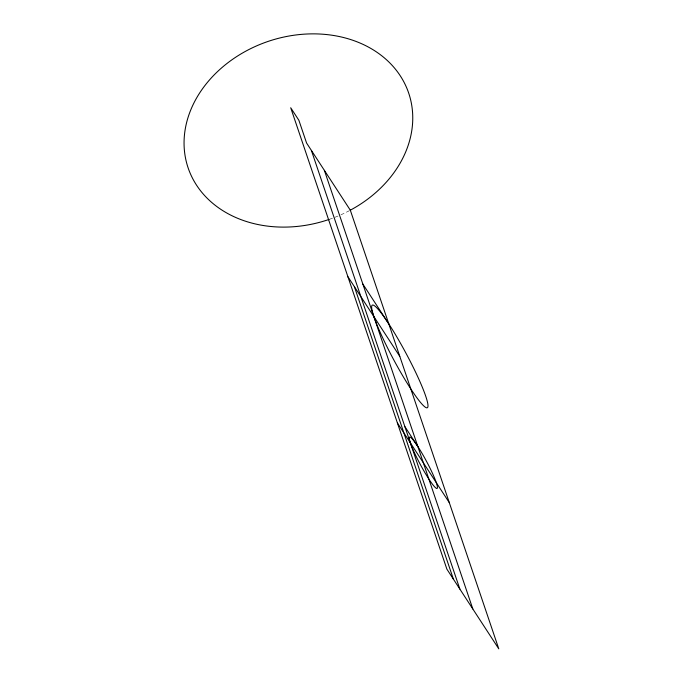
<?xml version="1.0" encoding="UTF-8"?>
<svg xmlns="http://www.w3.org/2000/svg" width="683" height="683" viewBox="0 0 683 683"><rect width="100%" height="100%" fill="white"/><g stroke="black" fill="none" stroke-linecap="round" stroke-linejoin="round"><path stroke-width="0.51" stroke-dasharray="3.42 2.56" d="M349.397 210.671A116.443 94.083 -18.7 0 1 338.999 215.615M338.034 216.024A116.443 94.083 -18.7 0 1 329.155 219.405"/><path stroke-width="1.02" d="M350.311 210.185L306.582 143.037L298.881 120.293L290.702 107.743L446.887 569.152L498.786 648.85L350.311 210.185A116.443 94.083 -18.7 0 0 366.908 46.282A116.443 94.083 -18.7 0 0 186.007 125.143A116.443 94.083 -18.7 0 0 329.155 219.405M362.852 284.06L388.806 323.913M347.895 276.709L399.803 356.406M404.865 426.61L417.842 446.528M397.386 422.931L449.294 502.628M324.357 170.332L472.832 608.997M311.38 150.414L459.864 589.079M354.383 286.672L453.375 579.116M412.233 447.741A29.113 3.475 61.8 0 0 436.411 488.354A29.113 3.475 61.8 0 0 421.385 452.24A29.113 3.475 61.8 0 0 412.233 447.741M377.579 326.32A58.226 6.958 61.8 0 0 425.927 407.563A58.226 6.958 61.8 0 0 395.892 335.336A58.226 6.958 61.8 0 0 377.579 326.32"/></g></svg>
